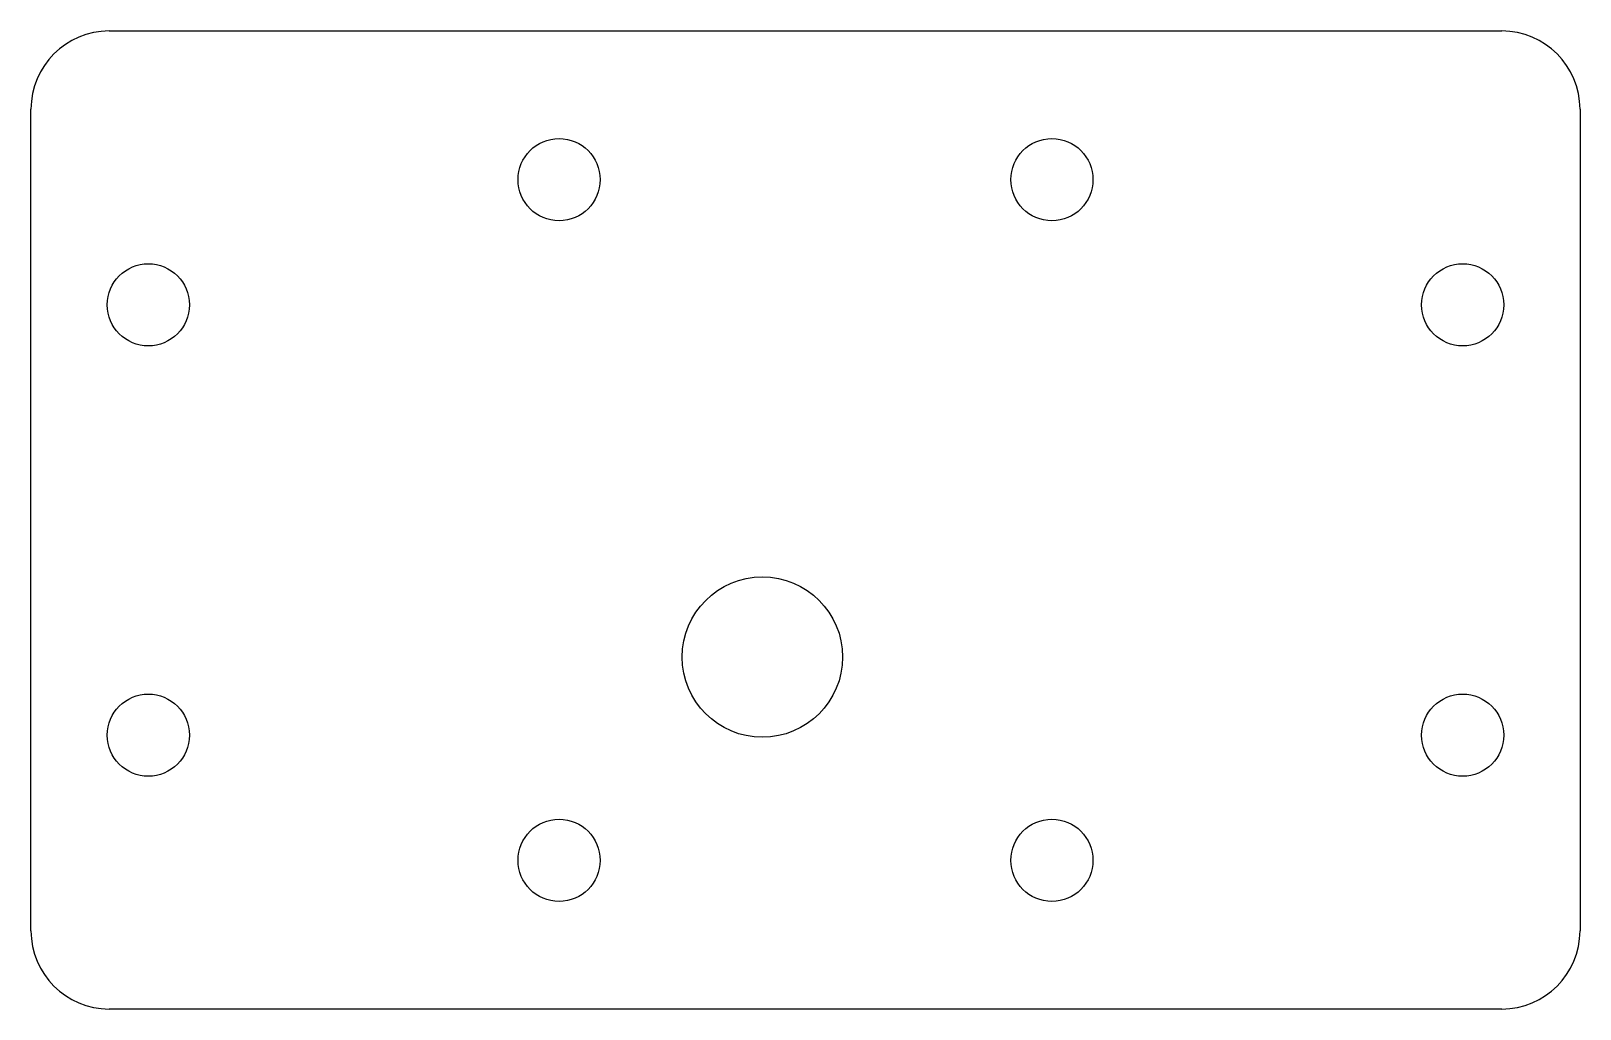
# Model space of a CAD drawing. Header units: millimetres. Extents: x -19.1 to 20.5, y -12.5 to 12.5.
import ezdxf

# ---------------------------------------------------------------- set-up
doc = ezdxf.new("R2010")
doc.units = ezdxf.units.MM
doc.layers.get('0').update_dxf_attribs({"color": 253, "lineweight": 70, "true_color": 0x8faf8f})

msp = doc.modelspace()

# ---------------------------------------------------------------- linework, layer by layer
at = {"color": 98, "lineweight": -3, "true_color": 0x054805}
for p, q in [((-17.098, 12.5), (18.5, 12.5)), ((-19.098, -10.5), (-19.098, 10.5)), ((20.5, 10.5), (20.5, -10.5)), ((18.5, -12.5), (-17.098, -12.5))]:
    msp.add_line(p, q, dxfattribs=at)
for centre, radius in [((-5.598, 8.7), 1.05), ((7, 8.7), 1.05), ((-16.098, 5.5), 1.05), ((17.5, 5.5), 1.05), ((-0.4, -3.504), 2.05), ((-16.098, -5.5), 1.05), ((17.5, -5.5), 1.05), ((-5.598, -8.7), 1.05), ((7, -8.7), 1.05)]:
    msp.add_circle(centre, radius, dxfattribs=at)
for centre, start, end in [((-17.098, 10.5), 90, 180), ((18.5, 10.5), 360, 90), ((-17.098, -10.5), 180, 270), ((18.5, -10.5), 270, 360)]:
    msp.add_arc(centre, 2, start, end, dxfattribs=at)

doc.saveas('drawing.dxf')
